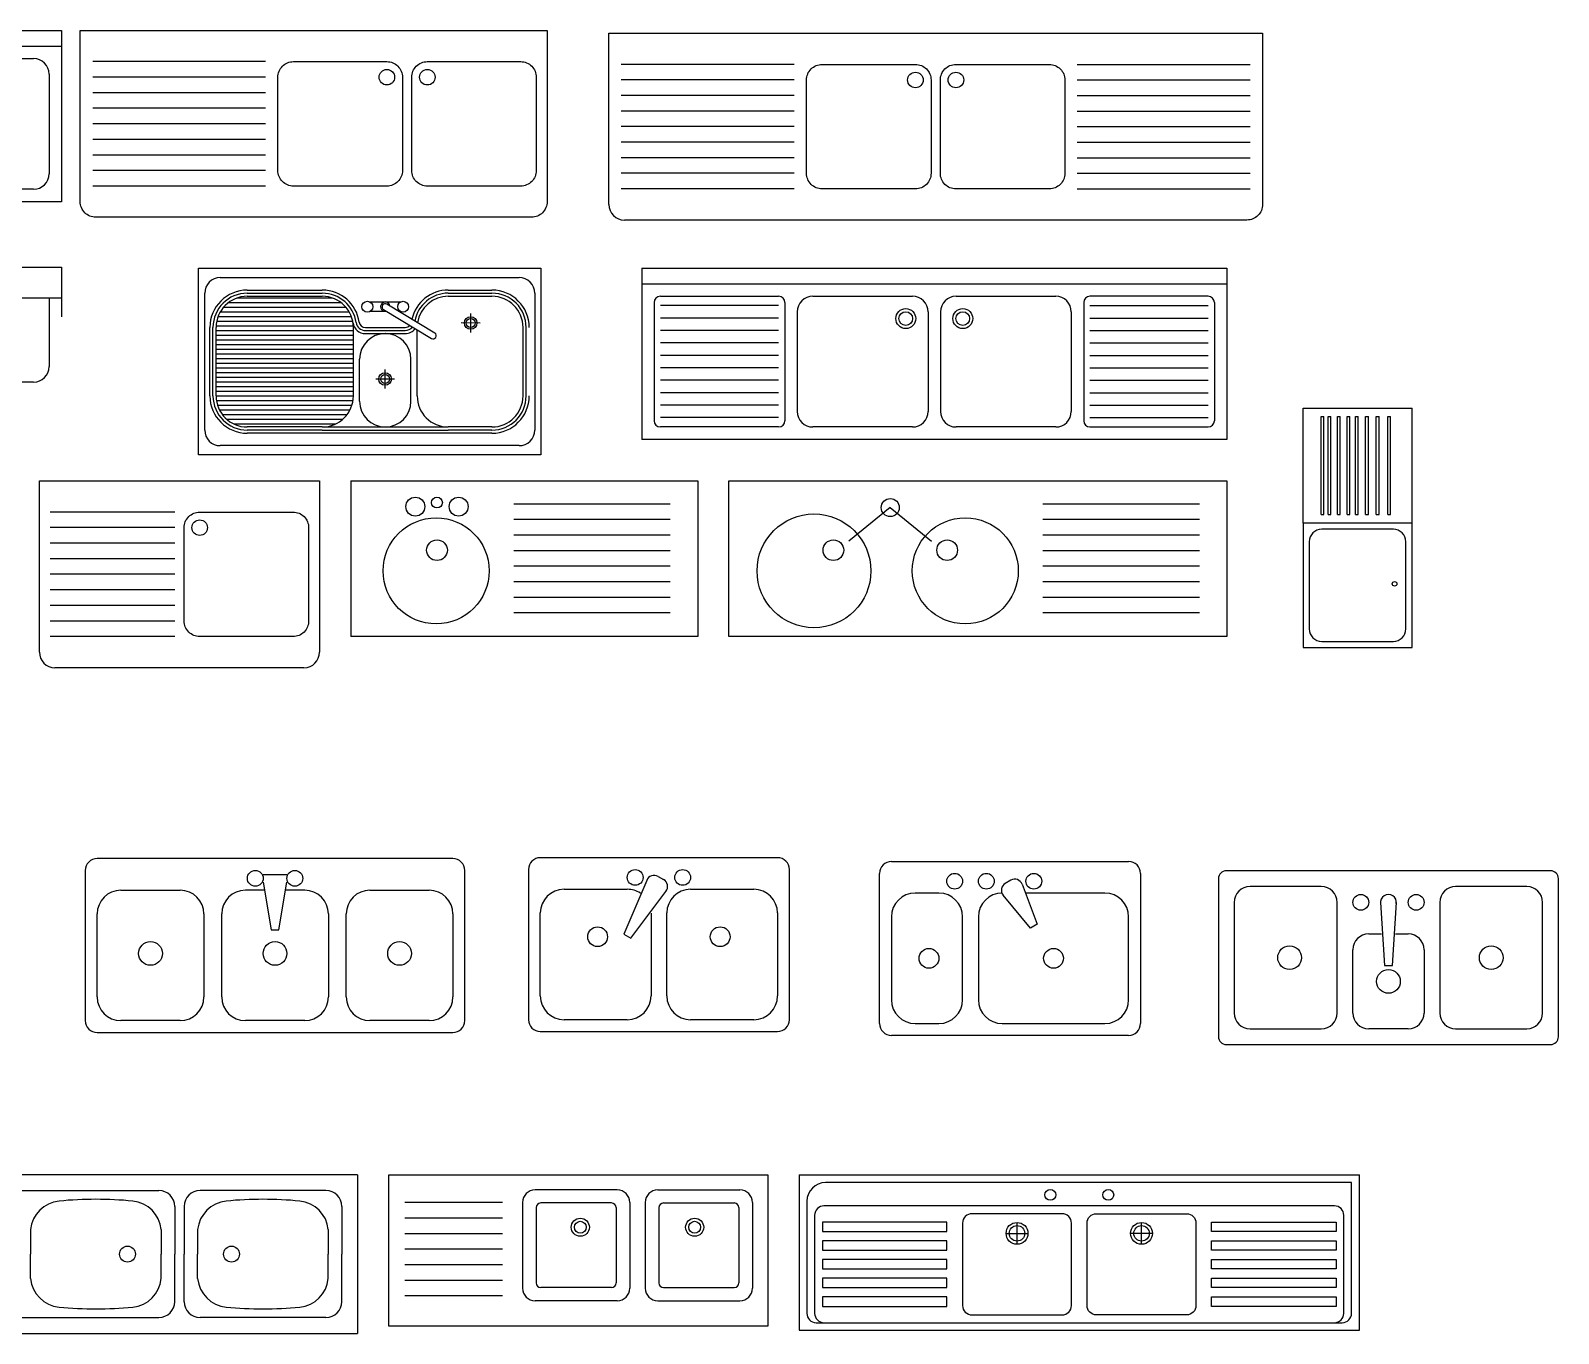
# Model space of a CAD drawing. Header units: metres. Extents: x 271.5 to 281.6, y 139.4 to 150.6.
# Drawn here: x 276.663 to 281.571, y 146.458 to 150.645 of the extents above; entities that cross this region are included whole.
import ezdxf

# ---------------------------------------------------------------- set-up
doc = ezdxf.new("R2010")
doc.units = ezdxf.units.M

msp = doc.modelspace()

# ---------------------------------------------------------------- linework, layer by layer
for p, q in [((274.8825, 150.6454), (276.7625, 150.6454)), ((276.7625, 150.6454), (276.7625, 150.0954)), ((274.8825, 150.5954), (276.7625, 150.5954)), ((276.3525, 150.5554), (276.6725, 150.5554)), ((277.4175, 150.5454), (276.8625, 150.5454)), ((276.7225, 150.5054), (276.7225, 150.1854)), ((277.4175, 150.4954), (276.8625, 150.4954)), ((279.1156, 150.5365), (278.5606, 150.5365)), ((280.0256, 150.5365), (280.5806, 150.5365)), ((277.4175, 150.4454), (276.8625, 150.4454)), ((279.1156, 150.4865), (278.5606, 150.4865)), ((280.0256, 150.4865), (280.5806, 150.4865)), ((277.4175, 150.3954), (276.8625, 150.3954)), ((279.1156, 150.4365), (278.5606, 150.4365)), ((280.0256, 150.4365), (280.5806, 150.4365)), ((277.4175, 150.3454), (276.8625, 150.3454)), ((279.1156, 150.3865), (278.5606, 150.3865)), ((280.0256, 150.3865), (280.5806, 150.3865)), ((277.4175, 150.2954), (276.8625, 150.2954)), ((279.1156, 150.3365), (278.5606, 150.3365)), ((280.0256, 150.3365), (280.5806, 150.3365)), ((277.4175, 150.2454), (276.8625, 150.2454)), ((279.1156, 150.2865), (278.5606, 150.2865)), ((280.0256, 150.2865), (280.5806, 150.2865)), ((277.4175, 150.1954), (276.8625, 150.1954)), ((279.1156, 150.2365), (278.5606, 150.2365)), ((280.0256, 150.2365), (280.5806, 150.2365)), ((277.4175, 150.1454), (276.8625, 150.1454)), ((279.1156, 150.1865), (278.5606, 150.1865)), ((280.0256, 150.1865), (280.5806, 150.1865)), ((276.6725, 150.1354), (276.3525, 150.1354)), ((279.1156, 150.1365), (278.5606, 150.1365)), ((280.0256, 150.1365), (280.5806, 150.1365)), ((276.7625, 150.0954), (274.8825, 150.0954)), ((274.8825, 149.8853), (276.7625, 149.8853)), ((276.7625, 149.8853), (276.7625, 149.7853)), ((277.2025, 149.8813), (278.3025, 149.8813)), ((277.2025, 149.2813), (277.2025, 149.8813)), ((277.2725, 149.8513), (278.2325, 149.8513)), ((278.3025, 149.8813), (278.3025, 149.2813)), ((278.6261, 149.8813), (280.5061, 149.8813)), ((278.6261, 149.8813), (278.6261, 149.3313)), ((280.5061, 149.8813), (280.5061, 149.3313)), ((277.2225, 149.3613), (277.2225, 149.8013)), ((277.359, 149.8113), (277.6, 149.8113)), ((277.359, 149.8013), (277.6, 149.8013)), ((278.005, 149.8113), (278.145, 149.8113)), ((278.005, 149.8013), (278.145, 149.8013)), ((278.2825, 149.8013), (278.2825, 149.3613)), ((278.6261, 149.8313), (280.5061, 149.8313)), ((276.7625, 149.7853), (274.8825, 149.7853)), ((276.7625, 149.7853), (276.7225, 149.7853)), ((276.7225, 149.7853), (276.7225, 149.5653)), ((276.7625, 149.7853), (276.7625, 149.7253)), ((277.283, 149.7563), (277.676, 149.7563)), ((277.299, 149.7713), (277.66, 149.7713)), ((277.3278, 149.7863), (277.6312, 149.7863)), ((277.359, 149.7913), (277.6, 149.7913)), ((277.8509, 149.7729), (277.7536, 149.7729)), ((278.005, 149.7913), (278.145, 149.7913)), ((278.6661, 149.7713), (278.6661, 149.3913)), ((278.6861, 149.7913), (279.0661, 149.7913)), ((279.0661, 149.7613), (278.6861, 149.7613)), ((279.0861, 149.7713), (279.0861, 149.3913)), ((279.1761, 149.7913), (279.4961, 149.7913)), ((279.6361, 149.7913), (279.9561, 149.7913)), ((280.0461, 149.7713), (280.0461, 149.3913)), ((280.4461, 149.7913), (280.0661, 149.7913)), ((280.0661, 149.7613), (280.4461, 149.7613)), ((280.4661, 149.7713), (280.4661, 149.3913)), ((277.261, 149.7113), (277.698, 149.7113)), ((277.2653, 149.7263), (277.6937, 149.7263)), ((277.2724, 149.7413), (277.6866, 149.7413)), ((277.8068, 149.7429), (277.754, 149.7429)), ((277.8506, 149.7429), (277.8455, 149.7429)), ((278.1069, 149.7055), (278.0465, 149.7058)), ((278.0772, 149.6754), (278.0772, 149.7358)), ((279.0661, 149.7213), (278.6861, 149.7213)), ((279.1261, 149.7413), (279.1261, 149.4213)), ((279.5461, 149.7413), (279.5461, 149.4213)), ((279.5861, 149.7413), (279.5861, 149.4213)), ((280.0061, 149.7413), (280.0061, 149.4213)), ((280.0661, 149.7213), (280.4461, 149.7213)), ((277.239, 149.4713), (277.239, 149.6913)), ((277.249, 149.4713), (277.249, 149.6913)), ((277.259, 149.4713), (277.259, 149.6913)), ((277.259, 149.6813), (277.7, 149.6813)), ((277.259, 149.6663), (277.7, 149.6663)), ((277.2591, 149.6963), (277.6999, 149.6963)), ((277.7, 149.4713), (277.7, 149.6913)), ((277.7385, 149.6913), (277.8664, 149.6913)), ((277.7385, 149.6813), (277.8664, 149.6813)), ((277.7385, 149.6713), (277.8664, 149.6713)), ((277.8027, 149.6713), (277.8025, 149.6713)), ((277.905, 149.4713), (277.905, 149.6836)), ((278.245, 149.4713), (278.245, 149.6913)), ((278.255, 149.4713), (278.255, 149.6913)), ((279.0661, 149.6813), (278.6861, 149.6813)), ((280.0661, 149.6813), (280.4461, 149.6813)), ((277.259, 149.6513), (277.7, 149.6513)), ((277.259, 149.6363), (277.7, 149.6363)), ((277.259, 149.6213), (277.7, 149.6213)), ((277.259, 149.6063), (277.7, 149.6063)), ((279.0661, 149.6413), (278.6861, 149.6413)), ((280.0661, 149.6413), (280.4461, 149.6413)), ((277.259, 149.5913), (277.7, 149.5913)), ((277.259, 149.5763), (277.7, 149.5763)), ((277.259, 149.5613), (277.7, 149.5613)), ((277.72, 149.4538), (277.72, 149.5888)), ((277.8025, 149.4952), (277.8025, 149.5556)), ((277.885, 149.4536), (277.885, 149.589)), ((279.0661, 149.6013), (278.6861, 149.6013)), ((279.0661, 149.5613), (278.6861, 149.5613)), ((280.0661, 149.6013), (280.4461, 149.6013)), ((280.0661, 149.5613), (280.4461, 149.5613)), ((276.6725, 149.5153), (276.3525, 149.5153)), ((277.259, 149.5463), (277.7, 149.5463)), ((277.259, 149.5313), (277.7, 149.5313)), ((277.259, 149.5163), (277.7, 149.5163)), ((277.8321, 149.5252), (277.7718, 149.5255)), ((279.0661, 149.5213), (278.6861, 149.5213)), ((280.0661, 149.5213), (280.4461, 149.5213)), ((277.259, 149.5013), (277.7, 149.5013)), ((277.259, 149.4863), (277.7, 149.4863)), ((277.259, 149.4713), (277.7, 149.4713)), ((279.0661, 149.4813), (278.6861, 149.4813)), ((280.0661, 149.4813), (280.4461, 149.4813)), ((277.2601, 149.4563), (277.6989, 149.4563)), ((277.2636, 149.4413), (277.6954, 149.4413)), ((277.2697, 149.4263), (277.6893, 149.4263)), ((277.279, 149.4113), (277.68, 149.4113)), ((279.0661, 149.4413), (278.6861, 149.4413)), ((280.0661, 149.4413), (280.4461, 149.4413)), ((280.7509, 149.4323), (281.1009, 149.4323)), ((280.7509, 149.0624), (280.7509, 149.4323)), ((281.1009, 148.6624), (281.1009, 149.4323)), ((277.2928, 149.3963), (277.6661, 149.3963)), ((277.3154, 149.3813), (277.6436, 149.3813)), ((277.6, 149.3713), (277.359, 149.3713)), ((277.6, 149.3613), (277.359, 149.3613)), ((277.6, 149.3713), (278.005, 149.3713)), ((277.6, 149.3613), (278.005, 149.3613)), ((278.145, 149.3713), (278.005, 149.3713)), ((278.145, 149.3613), (278.005, 149.3613)), ((279.0661, 149.4013), (278.6861, 149.4013)), ((279.0661, 149.3713), (278.6861, 149.3713)), ((279.4961, 149.3713), (279.1761, 149.3713)), ((279.9561, 149.3713), (279.6361, 149.3713)), ((280.0661, 149.4013), (280.4461, 149.4013)), ((280.0661, 149.3713), (280.4461, 149.3713)), ((280.8089, 149.4051), (280.8178, 149.4051)), ((280.8089, 149.0896), (280.8089, 149.4051)), ((280.8178, 149.0896), (280.8178, 149.4051)), ((280.8312, 149.4051), (280.8401, 149.4051)), ((280.8312, 149.0896), (280.8312, 149.4051)), ((280.8401, 149.0896), (280.8401, 149.4051)), ((280.8609, 149.4051), (280.8699, 149.4051)), ((280.8609, 149.0896), (280.8609, 149.4051)), ((280.8699, 149.0896), (280.8699, 149.4051)), ((280.8922, 149.4051), (280.9011, 149.4051)), ((280.8922, 149.0896), (280.8922, 149.4051)), ((280.9011, 149.0896), (280.9011, 149.4051)), ((280.9189, 149.4051), (280.9279, 149.4051)), ((280.9189, 149.0896), (280.9189, 149.4051)), ((280.9279, 149.0896), (280.9279, 149.4051)), ((280.9517, 149.4051), (280.9606, 149.4051)), ((280.9517, 149.0896), (280.9517, 149.4051)), ((280.9606, 149.0896), (280.9606, 149.4051)), ((280.9859, 149.4051), (280.9948, 149.4051)), ((280.9859, 149.0896), (280.9859, 149.4051)), ((280.9948, 149.0896), (280.9948, 149.4051)), ((281.023, 149.4051), (281.032, 149.4051)), ((281.023, 149.0896), (281.023, 149.4051)), ((281.032, 149.0896), (281.032, 149.4051)), ((278.2325, 149.3113), (277.2725, 149.3113)), ((278.145, 149.3513), (277.359, 149.3513)), ((280.5061, 149.3313), (278.6261, 149.3313)), ((278.3025, 149.2813), (277.2025, 149.2813)), ((276.6913, 149.1978), (277.5913, 149.1978)), ((276.6913, 148.6478), (276.6913, 149.1978)), ((277.5913, 149.1978), (277.5913, 148.6478)), ((277.6913, 149.1978), (278.8061, 149.1978)), ((277.6913, 149.1978), (277.6913, 148.6978)), ((278.8061, 149.1978), (278.8061, 148.6978)), ((278.9061, 149.1978), (280.5061, 149.1978)), ((278.9061, 148.6978), (278.9061, 149.1978)), ((280.5061, 149.1978), (280.5061, 148.6978)), ((278.2149, 149.1248), (278.7176, 149.1248)), ((279.9149, 149.1248), (280.4176, 149.1248)), ((277.1263, 149.0978), (276.7263, 149.0978)), ((278.2149, 149.0748), (278.7176, 149.0748)), ((279.4247, 149.1123), (279.2918, 149.0044)), ((279.4247, 149.1123), (279.5577, 149.0044)), ((279.9149, 149.0748), (280.4176, 149.0748)), ((280.8089, 149.0896), (280.8178, 149.0896)), ((280.8312, 149.0896), (280.8401, 149.0896)), ((280.8609, 149.0896), (280.8699, 149.0896)), ((280.8922, 149.0896), (280.9011, 149.0896)), ((280.9189, 149.0896), (280.9279, 149.0896)), ((280.9517, 149.0896), (280.9606, 149.0896)), ((280.9859, 149.0896), (280.9948, 149.0896)), ((281.023, 149.0896), (281.032, 149.0896)), ((277.1263, 149.0478), (276.7263, 149.0478)), ((278.2149, 149.0248), (278.7176, 149.0248)), ((279.9149, 149.0248), (280.4176, 149.0248)), ((280.7509, 149.0624), (280.7509, 148.6624)), ((280.9091, 149.0624), (280.7509, 149.0624)), ((280.9091, 149.0424), (280.8109, 149.0424)), ((281.1009, 149.0624), (280.9091, 149.0624)), ((281.0409, 149.0424), (280.9091, 149.0424)), ((277.1263, 148.9978), (276.7263, 148.9978)), ((278.2149, 148.9748), (278.7176, 148.9748)), ((279.9149, 148.9748), (280.4176, 148.9748)), ((280.7709, 149.0024), (280.7709, 148.7224)), ((281.0809, 148.7224), (281.0809, 149.0024)), ((277.1263, 148.9478), (276.7263, 148.9478)), ((278.2149, 148.9248), (278.7176, 148.9248)), ((279.9149, 148.9248), (280.4176, 148.9248)), ((277.1263, 148.8978), (276.7263, 148.8978)), ((278.2149, 148.8748), (278.7176, 148.8748)), ((279.9149, 148.8748), (280.4176, 148.8748)), ((277.1263, 148.8478), (276.7263, 148.8478)), ((278.2149, 148.8248), (278.7176, 148.8248)), ((279.9149, 148.8248), (280.4176, 148.8248)), ((277.1263, 148.7978), (276.7263, 148.7978)), ((278.2149, 148.7748), (278.7176, 148.7748)), ((279.9149, 148.7748), (280.4176, 148.7748)), ((277.1263, 148.7478), (276.7263, 148.7478)), ((277.1263, 148.6978), (276.7263, 148.6978)), ((278.8061, 148.6978), (277.6913, 148.6978)), ((280.5061, 148.6978), (278.9061, 148.6978)), ((280.8109, 148.6824), (280.9091, 148.6824)), ((280.9091, 148.6824), (281.0409, 148.6824)), ((280.7509, 148.6624), (280.9091, 148.6624)), ((280.9091, 148.6624), (281.1009, 148.6624)), ((277.5413, 148.5978), (276.7413, 148.5978))]:
    msp.add_line(p, q)
at = {"color": 0, "linetype": 'ByBlock'}
for p, q in [((279.0625, 147.9872), (278.3005, 147.9872)), ((276.8387, 147.9461), (276.8387, 147.4635)), ((278.0198, 147.9842), (276.8768, 147.9842)), ((278.0579, 147.4635), (278.0579, 147.9461)), ((278.2624, 147.9491), (278.2624, 147.4665)), ((279.1006, 147.4665), (279.1006, 147.9491)), ((279.3904, 147.4542), (279.3904, 147.9368)), ((279.4285, 147.9749), (280.1905, 147.9749)), ((280.2286, 147.9368), (280.2286, 147.4542)), ((281.5458, 147.9452), (280.5044, 147.9452)), ((277.4102, 147.9334), (277.4864, 147.9334)), ((277.4102, 147.908), (277.4356, 147.7556)), ((277.461, 147.7556), (277.4864, 147.908)), ((278.6425, 147.9141), (278.5689, 147.7414)), ((278.679, 147.9271), (278.6967, 147.9169)), ((279.812, 147.9148), (279.7942, 147.9046)), ((279.8485, 147.9017), (279.8967, 147.773)), ((280.479, 147.9198), (280.479, 147.4118)), ((280.8092, 147.8944), (280.5806, 147.8944)), ((281.4696, 147.8944), (281.241, 147.8944)), ((281.5712, 147.4118), (281.5712, 147.9198)), ((276.953, 147.8826), (277.1435, 147.8826)), ((277.4145, 147.8826), (277.3531, 147.8826)), ((277.5436, 147.8826), (277.4822, 147.8826)), ((277.7531, 147.8826), (277.9436, 147.8826)), ((278.3767, 147.8856), (278.5799, 147.8856)), ((278.5909, 147.7287), (278.7036, 147.8788)), ((278.7831, 147.8856), (278.9863, 147.8856)), ((279.5809, 147.8733), (279.5047, 147.8733)), ((279.8747, 147.7603), (279.7873, 147.8664)), ((280.1143, 147.8733), (279.8591, 147.8733)), ((280.5298, 147.8436), (280.5298, 147.488)), ((280.86, 147.488), (280.86, 147.8436)), ((280.9997, 147.8436), (281.0124, 147.6404)), ((281.0378, 147.6404), (281.0505, 147.8436)), ((281.1902, 147.8436), (281.1902, 147.488)), ((281.5204, 147.488), (281.5204, 147.8436)), ((276.8768, 147.5397), (276.8768, 147.8064)), ((277.2197, 147.8064), (277.2197, 147.5397)), ((277.2769, 147.5397), (277.2769, 147.8064)), ((277.6198, 147.8064), (277.6198, 147.5397)), ((277.6769, 147.5397), (277.6769, 147.8064)), ((278.0198, 147.8064), (278.0198, 147.5397)), ((278.3005, 147.5427), (278.3005, 147.8094)), ((278.6561, 147.8084), (278.6561, 147.5427)), ((278.7069, 147.5427), (278.7069, 147.8094)), ((279.0625, 147.8094), (279.0625, 147.5427)), ((279.4285, 147.7971), (279.4285, 147.5304)), ((279.6571, 147.5304), (279.6571, 147.7971)), ((279.7079, 147.7971), (279.7079, 147.5304)), ((280.1905, 147.5304), (280.1905, 147.7971)), ((277.4356, 147.7556), (277.461, 147.7556)), ((278.5689, 147.7414), (278.5909, 147.7287)), ((279.8967, 147.773), (279.8747, 147.7603)), ((280.9616, 147.742), (281.0033, 147.742)), ((281.0475, 147.742), (281.0886, 147.742)), ((280.9108, 147.488), (280.9108, 147.6912)), ((281.1394, 147.6912), (281.1394, 147.488)), ((281.0124, 147.6404), (281.0378, 147.6404)), ((277.1435, 147.4635), (276.953, 147.4635)), ((277.5436, 147.4635), (277.3531, 147.4635)), ((277.9436, 147.4635), (277.7531, 147.4635)), ((278.5799, 147.4665), (278.3767, 147.4665)), ((278.9863, 147.4665), (278.7831, 147.4665)), ((279.5047, 147.4542), (279.5809, 147.4542)), ((279.7841, 147.4542), (280.1143, 147.4542)), ((276.8768, 147.4254), (278.0198, 147.4254)), ((278.3005, 147.4284), (279.0625, 147.4284)), ((280.1905, 147.4161), (279.4285, 147.4161)), ((280.5806, 147.4372), (280.8092, 147.4372)), ((281.0886, 147.4372), (280.9616, 147.4372)), ((281.241, 147.4372), (281.4696, 147.4372)), ((280.5044, 147.3864), (281.5458, 147.3864))]:
    msp.add_line(p, q, dxfattribs=at)
at = {"color": 0}
for p, q in [((277.7136, 146.9682), (276.1833, 146.9682)), ((277.7136, 146.9682), (277.7136, 146.4581)), ((277.8136, 146.9682), (279.0319, 146.9682)), ((277.8136, 146.482), (277.8136, 146.9682)), ((279.0319, 146.9682), (279.0319, 146.482)), ((279.1319, 146.9682), (280.9319, 146.9682)), ((279.1319, 146.9682), (279.1319, 146.4682)), ((280.9319, 146.4682), (280.9319, 146.9682)), ((276.2853, 146.9172), (277.0749, 146.9172)), ((277.6116, 146.9172), (277.2076, 146.9172)), ((278.5477, 146.9195), (278.2835, 146.9195)), ((278.6777, 146.9195), (278.9419, 146.9195)), ((280.9066, 146.9431), (279.2168, 146.9431)), ((280.9066, 146.5228), (280.9066, 146.9431)), ((277.126, 146.8662), (277.126, 146.7132)), ((277.1566, 146.8662), (277.1566, 146.7132)), ((277.6626, 146.8662), (277.6626, 146.7132)), ((278.1789, 146.8786), (277.8653, 146.8786)), ((278.2435, 146.8795), (278.2435, 146.6035)), ((278.287, 146.8625), (278.287, 146.6205)), ((278.5292, 146.8775), (278.302, 146.8775)), ((278.5442, 146.8625), (278.5442, 146.6205)), ((278.5877, 146.8795), (278.5877, 146.6035)), ((278.6377, 146.8795), (278.6377, 146.6035)), ((278.6812, 146.8625), (278.6812, 146.6205)), ((278.6962, 146.8775), (278.9234, 146.8775)), ((278.9384, 146.8625), (278.9384, 146.6205)), ((278.9819, 146.8795), (278.9819, 146.6035)), ((279.1568, 146.8831), (279.1568, 146.5228)), ((280.8516, 146.8681), (279.2118, 146.8681)), ((278.1789, 146.8286), (277.8653, 146.8286)), ((279.1818, 146.8381), (279.1818, 146.5228)), ((279.8319, 146.7448), (279.8319, 146.8148)), ((280.2319, 146.7448), (280.2319, 146.8148)), ((280.8816, 146.5228), (280.8816, 146.8381)), ((276.663, 146.7919), (276.663, 146.7132)), ((277.0829, 146.7919), (277.0829, 146.7132)), ((277.1996, 146.7919), (277.1996, 146.7132)), ((277.6195, 146.7919), (277.6195, 146.7132)), ((278.1789, 146.7786), (277.8653, 146.7786)), ((279.7969, 146.7798), (279.8669, 146.7798)), ((280.2669, 146.7798), (280.1969, 146.7798)), ((276.663, 146.6345), (276.663, 146.7132)), ((277.0829, 146.6345), (277.0829, 146.7132)), ((277.126, 146.5602), (277.126, 146.7132)), ((277.1566, 146.5602), (277.1566, 146.7132)), ((277.1996, 146.6345), (277.1996, 146.7132)), ((277.6195, 146.6345), (277.6195, 146.7132)), ((277.6626, 146.5602), (277.6626, 146.7132)), ((278.1789, 146.7286), (277.8653, 146.7286)), ((278.1789, 146.6786), (277.8653, 146.6786)), ((278.1789, 146.6286), (277.8653, 146.6286)), ((278.1789, 146.5786), (277.8653, 146.5786)), ((278.5477, 146.5635), (278.2835, 146.5635)), ((278.5292, 146.6055), (278.302, 146.6055)), ((278.6777, 146.5635), (278.9419, 146.5635)), ((278.6962, 146.6055), (278.9234, 146.6055)), ((279.687, 146.5178), (279.9767, 146.5178)), ((280.3767, 146.5178), (280.087, 146.5178)), ((276.2853, 146.5092), (277.0749, 146.5092)), ((277.6116, 146.5092), (277.2076, 146.5092)), ((279.0319, 146.482), (277.8136, 146.482)), ((279.1319, 146.4682), (280.9319, 146.4682)), ((279.1868, 146.4928), (280.8766, 146.4928)), ((276.1833, 146.4581), (277.7136, 146.4581))]:
    msp.add_line(p, q, dxfattribs=at)
for points in [[(276.8225, 150.6454), (278.3225, 150.6454), (278.3225, 150.0954, -0.414214), (278.2725, 150.0454), (276.8725, 150.0454, -0.414214), (276.8225, 150.0954)], [(277.4575, 150.1954), (277.4575, 150.4954, -0.414214), (277.5075, 150.5454), (277.8075, 150.5454, -0.414214), (277.8575, 150.4954), (277.8575, 150.1954, -0.414214), (277.8075, 150.1454), (277.5075, 150.1454, -0.414214)], [(277.8875, 150.1954), (277.8875, 150.4954, -0.414214), (277.9375, 150.5454), (278.2375, 150.5454, -0.414214), (278.2875, 150.4954), (278.2875, 150.1954, -0.414214), (278.2375, 150.1454), (277.9375, 150.1454, -0.414214)], [(279.1556, 150.1865), (279.1556, 150.4865, -0.414214), (279.2056, 150.5365), (279.5056, 150.5365, -0.414214), (279.5556, 150.4865), (279.5556, 150.1865, -0.414214), (279.5056, 150.1365), (279.2056, 150.1365, -0.414214)], [(279.5856, 150.1865), (279.5856, 150.4865, -0.414214), (279.6356, 150.5365), (279.9356, 150.5365, -0.414214), (279.9856, 150.4865), (279.9856, 150.1865, -0.414214), (279.9356, 150.1365), (279.6356, 150.1365, -0.414214)], [(277.1563, 148.7478), (277.1563, 149.0478, -0.414214), (277.2063, 149.0978), (277.5063, 149.0978, -0.414214), (277.5563, 149.0478), (277.5563, 148.7478, -0.414214), (277.5063, 148.6978), (277.2063, 148.6978, -0.414214)]]:
    msp.add_lwpolyline(points, format="xyb", close=True)
for points in [[(278.5206, 150.0865), (278.5206, 150.6365), (280.6206, 150.6365), (280.6206, 150.0865, -0.414214), (280.5706, 150.0365), (278.5706, 150.0365)], [(277.9614, 149.6729), (277.8073, 149.766, 1), (277.7969, 149.7488)], [(277.7969, 149.7488), (277.951, 149.6558, 1), (277.9614, 149.6729)]]:
    msp.add_lwpolyline(points, format="xyb")
for points in [[(279.2068, 146.8155), (279.2068, 146.7853), (279.6069, 146.7853), (279.6069, 146.8155)], [(280.857, 146.8155), (280.857, 146.7853), (280.4569, 146.7853), (280.4569, 146.8155)], [(279.2068, 146.7555), (279.2068, 146.7253), (279.6069, 146.7253), (279.6069, 146.7555)], [(280.857, 146.7555), (280.857, 146.7253), (280.4569, 146.7253), (280.4569, 146.7555)], [(279.2068, 146.6955), (279.2068, 146.6653), (279.6069, 146.6653), (279.6069, 146.6955)], [(280.857, 146.6955), (280.857, 146.6653), (280.4569, 146.6653), (280.4569, 146.6955)], [(279.2068, 146.6355), (279.2068, 146.6053), (279.6069, 146.6053), (279.6069, 146.6355)], [(280.857, 146.6355), (280.857, 146.6053), (280.4569, 146.6053), (280.4569, 146.6355)], [(279.2068, 146.5755), (279.2068, 146.5453), (279.6069, 146.5453), (279.6069, 146.5755)], [(280.857, 146.5755), (280.857, 146.5453), (280.4569, 146.5453), (280.4569, 146.5755)]]:
    msp.add_lwpolyline(points, close=True, dxfattribs=at)
for points in [[(279.657, 146.8131), (279.657, 146.5478, 0.414214), (279.687, 146.5178), (279.9767, 146.5178, 0.414214), (280.0067, 146.5478), (280.0067, 146.8131, 0.414214), (279.9767, 146.8431), (279.687, 146.8431, 0.414214)], [(280.4067, 146.8131), (280.4067, 146.5478, -0.414214), (280.3767, 146.5178), (280.087, 146.5178, -0.414214), (280.057, 146.5478), (280.057, 146.8131, -0.414214), (280.087, 146.8431), (280.3767, 146.8431, -0.414214)]]:
    msp.add_lwpolyline(points, format="xyb", close=True, dxfattribs=at)
for centre, radius in [((277.8075, 150.4954), 0.025), ((277.9375, 150.4954), 0.025), ((279.5056, 150.4865), 0.025), ((279.6356, 150.4865), 0.025), ((277.7448, 149.7578), 0.0175), ((277.8598, 149.7578), 0.0175), ((278.0767, 149.7056), 0.0202), ((278.0767, 149.7056), 0.0142), ((279.4745, 149.7197), 0.032), ((279.4745, 149.7197), 0.022), ((279.6577, 149.7197), 0.032), ((279.6577, 149.7197), 0.022), ((277.8019, 149.5254), 0.0202), ((277.8019, 149.5254), 0.0142), ((277.899, 149.1153), 0.0304), ((277.9685, 149.1284), 0.0174), ((278.0381, 149.1153), 0.0304), ((279.4247, 149.1123), 0.0291), ((277.2063, 149.0478), 0.025), ((277.9657, 148.9089), 0.1703), ((279.1796, 148.9089), 0.1828), ((279.6657, 148.9089), 0.1703), ((277.9686, 148.9753), 0.0332), ((279.2419, 148.9753), 0.0332), ((279.6075, 148.9753), 0.0332), ((281.0448, 148.8673), 0.00737)]:
    msp.add_circle(centre, radius)
at = {"color": 0, "linetype": 'ByBlock'}
for centre, radius in [((277.3848, 147.9207), 0.0254), ((277.5118, 147.9207), 0.0254), ((278.6053, 147.9237), 0.0254), ((278.7577, 147.9237), 0.0254), ((279.6317, 147.9114), 0.0254), ((279.7333, 147.9114), 0.0254), ((279.8857, 147.9114), 0.0254), ((280.9362, 147.8436), 0.0254), ((281.114, 147.8436), 0.0254), ((278.4846, 147.7332), 0.0318), ((278.8783, 147.7332), 0.0318), ((277.0483, 147.6794), 0.0381), ((277.4483, 147.6794), 0.0381), ((277.8484, 147.6794), 0.0381), ((279.5491, 147.6637), 0.0318), ((279.9492, 147.6637), 0.0318), ((280.7076, 147.6658), 0.0381), ((281.3553, 147.6658), 0.0381), ((281.0251, 147.5896), 0.0381)]:
    msp.add_circle(centre, radius, dxfattribs=at)
at = {"color": 0}
for centre, radius in [((279.9389, 146.9035), 0.0175), ((280.1249, 146.9035), 0.0175), ((278.429, 146.7995), 0.029), ((278.429, 146.7995), 0.019), ((278.7963, 146.7995), 0.029), ((278.7963, 146.7995), 0.019), ((279.8319, 146.7798), 0.035), ((280.2319, 146.7798), 0.035), ((279.8319, 146.7798), 0.025), ((280.2319, 146.7798), 0.025), ((276.9742, 146.7132), 0.0255), ((277.3083, 146.7132), 0.0255)]:
    msp.add_circle(centre, radius, dxfattribs=at)
for centre, radius, start, end in [((276.6725, 150.5054), 0.05, 0, 90), ((276.6725, 150.1854), 0.05, 270, 0), ((278.5706, 150.0865), 0.05, 180, 270), ((277.2725, 149.8013), 0.05, 90, 180), ((278.2325, 149.8013), 0.05, 0, 90), ((277.359, 149.6913), 0.12, 90, 180), ((277.359, 149.6913), 0.11, 90, 180), ((277.6, 149.6913), 0.12, 8.2132, 90), ((277.6, 149.6913), 0.11, 8.2132, 90), ((278.005, 149.6913), 0.12, 90, 167.4893), ((278.005, 149.6913), 0.11, 90, 169.2525), ((278.145, 149.6913), 0.12, 0, 90), ((278.145, 149.6913), 0.11, 0, 90), ((277.359, 149.6913), 0.1, 90, 180), ((277.6, 149.6913), 0.1, 0, 90), ((277.8025, 149.7579), 0.0151, 6.9881, 260.3209), ((278.005, 149.6913), 0.1, 90, 171.3955), ((278.145, 149.6913), 0.1, 0, 90), ((278.6861, 149.7713), 0.02, 90, 180), ((279.0661, 149.7713), 0.02, 0, 90), ((279.1761, 149.7413), 0.05, 90, 180), ((279.4961, 149.7413), 0.05, 0, 90), ((279.6361, 149.7413), 0.05, 90, 180), ((279.9561, 149.7413), 0.05, 0, 90), ((280.0661, 149.7713), 0.02, 90, 180), ((280.4461, 149.7713), 0.02, 0, 90), ((277.7385, 149.7113), 0.04, 188.2132, 270), ((277.7385, 149.7113), 0.03, 188.2132, 270), ((277.7385, 149.7113), 0.02, 188.2132, 270), ((277.8025, 149.5888), 0.0825, 90, 180), ((277.8027, 149.589), 0.0823, 0, 90), ((277.8664, 149.7113), 0.02, 270, 317.9246), ((277.8664, 149.7113), 0.03, 270, 321.6015), ((277.8664, 149.7113), 0.04, 270, 323.4277), ((276.6725, 149.5653), 0.05, 270, 0), ((277.359, 149.4713), 0.12, 180, 270), ((277.359, 149.4713), 0.11, 180, 270), ((277.359, 149.4713), 0.1, 180, 270), ((277.6, 149.4713), 0.1, 270, 0), ((278.005, 149.4713), 0.1, 180, 270), ((278.145, 149.4713), 0.11, 270, 0), ((278.145, 149.4713), 0.12, 270, 0), ((278.145, 149.4713), 0.1, 270, 0), ((277.8025, 149.4538), 0.0825, 180, 270), ((277.8027, 149.4536), 0.0823, 270, 0), ((279.1761, 149.4213), 0.05, 180, 270), ((279.4961, 149.4213), 0.05, 270, 0), ((279.6361, 149.4213), 0.05, 180, 270), ((279.9561, 149.4213), 0.05, 270, 0), ((277.2725, 149.3613), 0.05, 180, 270), ((278.2325, 149.3613), 0.05, 270, 0), ((278.6861, 149.3913), 0.02, 180, 270), ((279.0661, 149.3913), 0.02, 270, 0), ((280.0661, 149.3913), 0.02, 180, 270), ((280.4461, 149.3913), 0.02, 270, 0), ((280.8109, 149.0024), 0.04, 90, 180), ((281.0409, 149.0024), 0.04, 0, 90), ((280.8109, 148.7224), 0.04, 180, 270), ((281.0409, 148.7224), 0.04, 270, 0), ((276.7413, 148.6478), 0.05, 180, 270), ((277.5413, 148.6478), 0.05, 270, 0)]:
    msp.add_arc(centre, radius, start, end)
at = {"color": 0, "linetype": 'ByBlock'}
for centre, radius, start, end in [((278.3005, 147.9491), 0.0381, 90, 180), ((279.0625, 147.9491), 0.0381, 0, 90), ((276.8768, 147.9461), 0.0381, 90, 180), ((278.0198, 147.9461), 0.0381, 0, 90), ((279.4285, 147.9368), 0.0381, 90, 180), ((280.1905, 147.9368), 0.0381, 0, 90), ((280.5044, 147.9198), 0.0254, 90, 180), ((281.5458, 147.9198), 0.0254, 0, 90), ((278.6663, 147.9051), 0.0254, 60, 159.4623), ((278.684, 147.8949), 0.0254, 320.5377, 60), ((279.8069, 147.8826), 0.0254, 120, 219.4623), ((279.8247, 147.8928), 0.0254, 20.5377, 120), ((280.5806, 147.8436), 0.0508, 90, 180), ((280.8092, 147.8436), 0.0508, 0, 90), ((281.241, 147.8436), 0.0508, 90, 180), ((281.4696, 147.8436), 0.0508, 0, 90), ((276.953, 147.8064), 0.0762, 90, 180), ((277.1435, 147.8064), 0.0762, 0, 90), ((277.3531, 147.8064), 0.0762, 90, 180), ((277.5436, 147.8064), 0.0762, 0, 90), ((277.7531, 147.8064), 0.0762, 90, 180), ((277.9436, 147.8064), 0.0762, 0, 90), ((278.3767, 147.8094), 0.0762, 90, 180), ((278.5799, 147.8094), 0.0762, 56.607, 90), ((278.7831, 147.8094), 0.0762, 90, 180), ((278.9863, 147.8094), 0.0762, 0, 90), ((279.5047, 147.7971), 0.0762, 90, 180), ((279.5809, 147.7971), 0.0762, 0, 90), ((279.7841, 147.7971), 0.0762, 90, 180), ((280.1143, 147.7971), 0.0762, 0, 90), ((281.0251, 147.8436), 0.0254, 350.4727, 189.5273), ((280.9616, 147.6912), 0.0508, 90, 180), ((281.0886, 147.6912), 0.0508, 0, 90), ((276.953, 147.5397), 0.0762, 180, 270), ((277.1435, 147.5397), 0.0762, 270, 0), ((277.3531, 147.5397), 0.0762, 180, 270), ((277.5436, 147.5397), 0.0762, 270, 0), ((277.7531, 147.5397), 0.0762, 180, 270), ((277.9436, 147.5397), 0.0762, 270, 0), ((278.3767, 147.5427), 0.0762, 180, 270), ((278.5799, 147.5427), 0.0762, 270, 0), ((278.7831, 147.5427), 0.0762, 180, 270), ((278.9863, 147.5427), 0.0762, 270, 0), ((279.5047, 147.5304), 0.0762, 180, 270), ((279.5809, 147.5304), 0.0762, 270, 0), ((279.7841, 147.5304), 0.0762, 180, 270), ((280.1143, 147.5304), 0.0762, 270, 0), ((276.8768, 147.4635), 0.0381, 180, 270), ((278.0198, 147.4635), 0.0381, 270, 0), ((278.3005, 147.4665), 0.0381, 180, 270), ((279.0625, 147.4665), 0.0381, 270, 0), ((279.4285, 147.4542), 0.0381, 180, 270), ((280.1905, 147.4542), 0.0381, 270, 0), ((280.5806, 147.488), 0.0508, 180, 270), ((280.8092, 147.488), 0.0508, 270, 0), ((280.9616, 147.488), 0.0508, 180, 270), ((281.0886, 147.488), 0.0508, 270, 0), ((281.241, 147.488), 0.0508, 180, 270), ((281.4696, 147.488), 0.0508, 270, 0), ((280.5044, 147.4118), 0.0254, 180, 270), ((281.5458, 147.4118), 0.0254, 270, 0)]:
    msp.add_arc(centre, radius, start, end, dxfattribs=at)
at = {"color": 0}
for centre, radius, start, end in [((277.0749, 146.8662), 0.051, 0, 90), ((277.2076, 146.8662), 0.051, 90, 180), ((277.6116, 146.8662), 0.051, 0, 90), ((278.2835, 146.8795), 0.04, 90, 180), ((278.5477, 146.8795), 0.04, 0, 90), ((278.6777, 146.8795), 0.04, 90, 180), ((278.9419, 146.8795), 0.04, 0, 90), ((279.2168, 146.8831), 0.06, 90, 180), ((276.7645, 146.7819), 0.102, 95.5177, 174.378), ((276.8729, 145.6597), 1.2295, 90, 95.5177), ((276.8729, 145.6597), 1.2295, 84.4823, 90), ((276.9814, 146.7819), 0.102, 5.622, 84.4823), ((277.3012, 146.7819), 0.102, 95.5177, 174.378), ((277.4096, 145.6597), 1.2295, 90, 95.5177), ((277.4096, 145.6597), 1.2295, 84.4823, 90), ((277.518, 146.7819), 0.102, 5.622, 84.4823), ((278.302, 146.8625), 0.015, 90, 180), ((278.5292, 146.8625), 0.015, 0, 90), ((278.6962, 146.8625), 0.015, 90, 180), ((278.9234, 146.8625), 0.015, 0, 90), ((279.2118, 146.8381), 0.03, 90, 180), ((279.2118, 146.8381), 0.03, 90, 180), ((280.8516, 146.8381), 0.03, 0, 90), ((276.7645, 146.6445), 0.102, 185.622, 264.4823), ((276.9814, 146.6445), 0.102, 275.5177, 354.378), ((277.3012, 146.6445), 0.102, 185.622, 264.4823), ((277.518, 146.6445), 0.102, 275.5177, 354.378), ((278.302, 146.6205), 0.015, 180, 270), ((278.5292, 146.6205), 0.015, 270, 0), ((278.6962, 146.6205), 0.015, 180, 270), ((278.9234, 146.6205), 0.015, 270, 0), ((278.2835, 146.6035), 0.04, 180, 270), ((278.5477, 146.6035), 0.04, 270, 0), ((278.6777, 146.6035), 0.04, 180, 270), ((278.9419, 146.6035), 0.04, 270, 0), ((276.8729, 147.7667), 1.2295, 264.4823, 270), ((276.8729, 147.7667), 1.2295, 270, 275.5177), ((277.0749, 146.5602), 0.051, 270, 0), ((277.2076, 146.5602), 0.051, 180, 270), ((277.4096, 147.7667), 1.2295, 264.4823, 270), ((277.4096, 147.7667), 1.2295, 270, 275.5177), ((277.6116, 146.5602), 0.051, 270, 0), ((279.1868, 146.5228), 0.03, 180, 270), ((279.2118, 146.5228), 0.03, 180, 270), ((279.2118, 146.5228), 0.03, 180, 270), ((280.8516, 146.5228), 0.03, 270, 0), ((280.8766, 146.5228), 0.03, 270, 0)]:
    msp.add_arc(centre, radius, start, end, dxfattribs=at)

doc.saveas('drawing.dxf')
